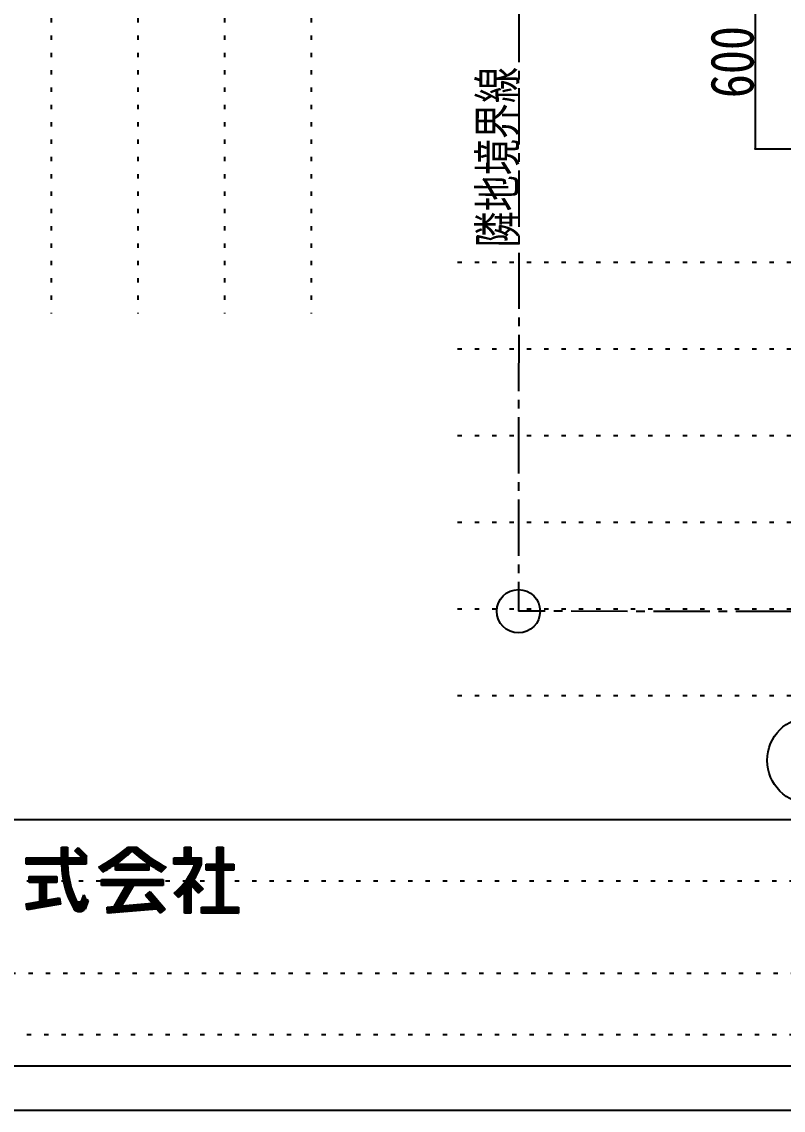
# Model space of a CAD drawing. Header units: millimetres. Extents: x 2414 to 2906, y 1861 to 2205.
# Drawn here: x 2469.9 to 2522.6, y 1861.5 to 1936.8 of the extents above; entities that cross this region are included whole.
import ezdxf
from ezdxf.enums import TextEntityAlignment as Align

# ---------------------------------------------------------------- set-up
doc = ezdxf.new("R2010")
doc.units = ezdxf.units.MM
for name, pattern in [('jw-line02', [1.2, 0.3, -0.6, 0.3]), ('jw-line06', [9.6, 3.9, -0.6, 0.6, -0.6, 3.9]), ('jw-line09', [1.2, 0.3, -0.9])]:
    doc.linetypes.add(name, pattern=pattern)
for name, color, linetype in [('8-0', 7, 'Continuous'), ('8-4', 7, 'Continuous'), ('8-5', 7, 'Continuous'), ('F-0', 7, 'Continuous'), ('F-8', 7, 'Continuous'), ('F-F', 7, 'Continuous')]:
    doc.layers.add(name, color=color, linetype=linetype)
doc.styles.add('ＭＳ ゴシック', font='', dxfattribs={"height": 0.2})
doc.styles.get('ＭＳ ゴシック').set_extended_font_data('MS Gothic')

msp = doc.modelspace()

# ---------------------------------------------------------------- linework, layer by layer
at = {"layer": '8-0', "color": 4, "linetype": 'Continuous'}
for p, q in [((2520.692, 1940.048), (2520.692, 1928.048)), ((2520.692, 1928.048), (2524.332, 1928.048))]:
    msp.add_line(p, q, dxfattribs=at)
at = {"layer": '8-0', "color": 7, "linetype": 'Continuous'}
msp.add_point((2520.692, 1928.048), dxfattribs=at)
at = {"layer": '8-4', "color": 4, "linetype": 'Continuous'}
msp.add_circle((2504.31, 1896.011), 1.5, dxfattribs=at)
at = {"layer": '8-5', "color": 4, "linetype": 'jw-line06'}
for p in [(2504.55, 2160.248), (2751.268, 1895.696)]:
    msp.add_line(p, (2504.31, 1896.011), dxfattribs=at)
at = {"layer": 'F-0', "color": 136, "linetype": 'Continuous'}
for p, q in [((2862.844, 1881.573), (2419.23, 1881.573)), ((2901.608, 1881.573), (2419.23, 1881.573)), ((2419.23, 1864.533), (2901.608, 1864.533))]:
    msp.add_line(p, q, dxfattribs=at)
at = {"layer": 'F-0', "color": 3, "linetype": 'Continuous'}
for p, q in [((2472.672, 1879.603), (2472.738, 1879.669)), ((2472.672, 1879.483), (2472.859, 1879.669)), ((2472.672, 1879.362), (2472.979, 1879.669)), ((2472.672, 1879.669), (2473.098, 1879.669)), ((2472.672, 1879.603), (2472.738, 1879.669)), ((2472.672, 1879.483), (2472.859, 1879.669)), ((2472.672, 1879.362), (2472.979, 1879.669)), ((2472.672, 1879.669), (2473.098, 1879.669)), ((2472.672, 1878.924), (2472.672, 1879.669)), ((2472.672, 1878.924), (2472.672, 1879.669)), ((2472.672, 1879.242), (2473.098, 1879.668)), ((2472.672, 1879.242), (2473.098, 1879.668)), ((2472.672, 1879.121), (2473.098, 1879.547)), ((2472.672, 1879.121), (2473.098, 1879.547)), ((2473.098, 1879.669), (2473.098, 1878.924)), ((2473.098, 1879.669), (2473.098, 1878.924)), ((2473.6, 1879.425), (2473.826, 1879.651)), ((2473.6, 1879.425), (2473.826, 1879.651)), ((2473.649, 1879.375), (2473.875, 1879.601)), ((2473.649, 1879.375), (2473.875, 1879.601)), ((2473.71, 1879.315), (2473.936, 1879.541)), ((2473.71, 1879.315), (2473.936, 1879.541)), ((2473.826, 1879.651), (2474.428, 1879.048)), ((2473.826, 1879.651), (2474.428, 1879.048)), ((2475.704, 1878.056), (2477.317, 1879.669)), ((2475.704, 1878.056), (2477.317, 1879.669)), ((2475.989, 1878.221), (2477.438, 1879.669)), ((2475.989, 1878.221), (2477.438, 1879.669)), ((2476.311, 1878.422), (2477.558, 1879.669)), ((2476.311, 1878.422), (2477.558, 1879.669)), ((2476.696, 1878.687), (2477.679, 1879.669)), ((2476.696, 1878.687), (2477.679, 1879.669)), ((2477.231, 1879.101), (2477.799, 1879.669)), ((2477.231, 1879.101), (2477.799, 1879.669)), ((2477.237, 1879.669), (2477.906, 1879.669)), ((2477.237, 1879.669), (2477.906, 1879.669)), ((2477.611, 1879.361), (2477.913, 1879.663)), ((2477.611, 1879.361), (2477.913, 1879.663)), ((2477.675, 1879.304), (2477.977, 1879.606)), ((2477.675, 1879.304), (2477.977, 1879.606)), ((2477.739, 1879.248), (2478.041, 1879.55)), ((2477.739, 1879.248), (2478.041, 1879.55)), ((2477.804, 1879.192), (2478.106, 1879.494)), ((2477.804, 1879.192), (2478.106, 1879.494)), ((2481.192, 1879.568), (2481.293, 1879.669)), ((2481.192, 1879.448), (2481.414, 1879.669)), ((2481.192, 1879.327), (2481.534, 1879.669)), ((2481.192, 1879.669), (2481.618, 1879.669)), ((2481.192, 1879.568), (2481.293, 1879.669)), ((2481.192, 1879.448), (2481.414, 1879.669)), ((2481.192, 1879.327), (2481.534, 1879.669)), ((2481.192, 1879.669), (2481.618, 1879.669)), ((2481.192, 1878.924), (2481.192, 1879.669)), ((2481.192, 1878.924), (2481.192, 1879.669)), ((2481.192, 1879.207), (2481.618, 1879.633)), ((2481.192, 1879.207), (2481.618, 1879.633)), ((2481.192, 1879.086), (2481.618, 1879.512)), ((2481.192, 1879.086), (2481.618, 1879.512)), ((2481.618, 1879.669), (2481.618, 1878.924)), ((2481.618, 1879.669), (2481.618, 1878.924)), ((2483.429, 1879.636), (2483.462, 1879.669)), ((2483.429, 1879.516), (2483.583, 1879.669)), ((2483.429, 1879.395), (2483.703, 1879.669)), ((2483.429, 1879.275), (2483.824, 1879.669)), ((2483.429, 1879.669), (2483.855, 1879.669)), ((2483.429, 1879.636), (2483.462, 1879.669)), ((2483.429, 1879.516), (2483.583, 1879.669)), ((2483.429, 1879.395), (2483.703, 1879.669)), ((2483.429, 1879.275), (2483.824, 1879.669)), ((2483.429, 1879.669), (2483.855, 1879.669)), ((2483.429, 1878.498), (2483.429, 1879.669)), ((2483.429, 1878.498), (2483.429, 1879.669)), ((2483.429, 1879.154), (2483.855, 1879.58)), ((2483.429, 1879.154), (2483.855, 1879.58)), ((2483.855, 1879.669), (2483.855, 1878.498)), ((2483.855, 1879.669), (2483.855, 1878.498)), ((2470.223, 1878.841), (2470.306, 1878.924)), ((2470.223, 1878.72), (2470.427, 1878.924)), ((2470.223, 1878.6), (2470.547, 1878.924)), ((2470.223, 1878.924), (2472.672, 1878.924)), ((2470.223, 1878.498), (2470.223, 1878.924)), ((2470.223, 1878.841), (2470.306, 1878.924)), ((2470.223, 1878.72), (2470.427, 1878.924)), ((2470.223, 1878.6), (2470.547, 1878.924)), ((2470.223, 1878.924), (2472.672, 1878.924)), ((2470.223, 1878.498), (2470.223, 1878.924)), ((2470.241, 1878.498), (2470.668, 1878.924)), ((2470.241, 1878.498), (2470.668, 1878.924)), ((2470.362, 1878.498), (2470.788, 1878.924)), ((2470.362, 1878.498), (2470.788, 1878.924)), ((2470.482, 1878.498), (2470.909, 1878.924)), ((2470.482, 1878.498), (2470.909, 1878.924)), ((2470.603, 1878.498), (2471.029, 1878.924)), ((2470.603, 1878.498), (2471.029, 1878.924)), ((2470.723, 1878.498), (2471.149, 1878.924)), ((2470.723, 1878.498), (2471.149, 1878.924)), ((2470.844, 1878.498), (2471.27, 1878.924)), ((2470.844, 1878.498), (2471.27, 1878.924)), ((2470.964, 1878.498), (2471.39, 1878.924)), ((2470.964, 1878.498), (2471.39, 1878.924)), ((2471.085, 1878.498), (2471.511, 1878.924)), ((2471.085, 1878.498), (2471.511, 1878.924)), ((2471.205, 1878.498), (2471.631, 1878.924)), ((2471.205, 1878.498), (2471.631, 1878.924)), ((2471.326, 1878.498), (2471.752, 1878.924)), ((2471.326, 1878.498), (2471.752, 1878.924)), ((2471.446, 1878.498), (2471.872, 1878.924)), ((2471.446, 1878.498), (2471.872, 1878.924)), ((2471.567, 1878.498), (2471.993, 1878.924)), ((2471.567, 1878.498), (2471.993, 1878.924)), ((2471.687, 1878.498), (2472.113, 1878.924)), ((2471.687, 1878.498), (2472.113, 1878.924)), ((2471.808, 1878.498), (2472.234, 1878.924)), ((2471.808, 1878.498), (2472.234, 1878.924)), ((2471.928, 1878.498), (2472.354, 1878.924)), ((2471.928, 1878.498), (2472.354, 1878.924)), ((2472.049, 1878.498), (2472.475, 1878.924)), ((2472.049, 1878.498), (2472.475, 1878.924)), ((2472.169, 1878.498), (2472.595, 1878.924)), ((2472.169, 1878.498), (2472.595, 1878.924)), ((2472.29, 1878.498), (2473.098, 1879.306)), ((2472.29, 1878.498), (2473.098, 1879.306)), ((2472.41, 1878.498), (2473.098, 1879.186)), ((2472.41, 1878.498), (2473.098, 1879.186)), ((2472.531, 1878.498), (2473.098, 1879.065)), ((2472.531, 1878.498), (2473.098, 1879.065)), ((2472.651, 1878.498), (2473.098, 1878.945)), ((2472.651, 1878.498), (2473.098, 1878.945)), ((2472.672, 1879.001), (2473.098, 1879.427)), ((2472.672, 1879.001), (2473.098, 1879.427)), ((2472.674, 1878.4), (2473.198, 1878.924)), ((2472.674, 1878.4), (2473.198, 1878.924)), ((2472.678, 1878.284), (2473.318, 1878.924)), ((2472.678, 1878.284), (2473.318, 1878.924)), ((2472.685, 1878.17), (2473.439, 1878.924)), ((2472.685, 1878.17), (2473.439, 1878.924)), ((2473.098, 1878.924), (2474.101, 1878.924)), ((2473.098, 1878.924), (2474.101, 1878.924)), ((2473.133, 1878.498), (2473.559, 1878.924)), ((2473.133, 1878.498), (2473.559, 1878.924)), ((2473.254, 1878.498), (2473.68, 1878.924)), ((2473.254, 1878.498), (2473.68, 1878.924)), ((2473.374, 1878.498), (2473.8, 1878.924)), ((2473.374, 1878.498), (2473.8, 1878.924)), ((2473.495, 1878.498), (2473.921, 1878.924)), ((2473.495, 1878.498), (2473.921, 1878.924)), ((2474.101, 1878.924), (2473.6, 1879.425)), ((2474.101, 1878.924), (2473.6, 1879.425)), ((2473.615, 1878.498), (2474.041, 1878.924)), ((2473.615, 1878.498), (2474.041, 1878.924)), ((2473.736, 1878.498), (2474.357, 1879.119)), ((2473.736, 1878.498), (2474.357, 1879.119)), ((2473.77, 1879.255), (2473.996, 1879.481)), ((2473.77, 1879.255), (2473.996, 1879.481)), ((2473.83, 1879.195), (2474.056, 1879.421)), ((2473.83, 1879.195), (2474.056, 1879.421)), ((2473.856, 1878.498), (2474.418, 1879.059)), ((2473.856, 1878.498), (2474.418, 1879.059)), ((2473.89, 1879.134), (2474.116, 1879.36)), ((2473.89, 1879.134), (2474.116, 1879.36)), ((2473.951, 1879.074), (2474.177, 1879.3)), ((2473.951, 1879.074), (2474.177, 1879.3)), ((2473.977, 1878.498), (2474.376, 1878.897)), ((2473.977, 1878.498), (2474.376, 1878.897)), ((2474.011, 1879.014), (2474.237, 1879.24)), ((2474.011, 1879.014), (2474.237, 1879.24)), ((2474.071, 1878.954), (2474.297, 1879.18)), ((2474.071, 1878.954), (2474.297, 1879.18)), ((2474.097, 1878.498), (2474.376, 1878.777)), ((2474.097, 1878.498), (2474.376, 1878.777)), ((2474.428, 1879.048), (2474.376, 1878.997)), ((2474.428, 1879.048), (2474.376, 1878.997)), ((2474.376, 1878.997), (2474.376, 1878.498)), ((2474.376, 1878.997), (2474.376, 1878.498)), ((2475.4, 1878.113), (2476.042, 1878.755)), ((2475.4, 1878.113), (2476.042, 1878.755)), ((2475.46, 1878.053), (2476.419, 1879.012)), ((2475.46, 1878.053), (2476.419, 1879.012)), ((2475.52, 1877.993), (2476.944, 1879.416)), ((2475.52, 1877.993), (2476.944, 1879.416)), ((2477.869, 1879.137), (2478.172, 1879.439)), ((2477.869, 1879.137), (2478.172, 1879.439)), ((2477.935, 1879.082), (2478.238, 1879.385)), ((2477.935, 1879.082), (2478.238, 1879.385)), ((2478.001, 1879.028), (2478.304, 1879.331)), ((2478.001, 1879.028), (2478.304, 1879.331)), ((2478.068, 1878.974), (2478.371, 1879.277)), ((2478.068, 1878.974), (2478.371, 1879.277)), ((2478.135, 1878.921), (2478.439, 1879.225)), ((2478.135, 1878.921), (2478.439, 1879.225)), ((2478.203, 1878.868), (2478.507, 1879.172)), ((2478.203, 1878.868), (2478.507, 1879.172)), ((2478.271, 1878.816), (2478.576, 1879.121)), ((2478.271, 1878.816), (2478.576, 1879.121)), ((2478.34, 1878.765), (2478.645, 1879.069)), ((2478.34, 1878.765), (2478.645, 1879.069)), ((2478.41, 1878.714), (2478.715, 1879.019)), ((2478.41, 1878.714), (2478.715, 1879.019)), ((2478.48, 1878.663), (2478.785, 1878.969)), ((2478.48, 1878.663), (2478.785, 1878.969)), ((2478.55, 1878.613), (2478.856, 1878.919)), ((2478.55, 1878.613), (2478.856, 1878.919)), ((2478.621, 1878.564), (2478.928, 1878.87)), ((2478.621, 1878.564), (2478.928, 1878.87)), ((2478.693, 1878.515), (2479, 1878.822)), ((2478.693, 1878.515), (2479, 1878.822)), ((2478.765, 1878.466), (2479.073, 1878.774)), ((2478.765, 1878.466), (2479.073, 1878.774)), ((2480.447, 1878.823), (2480.548, 1878.924)), ((2480.447, 1878.702), (2480.668, 1878.924)), ((2480.447, 1878.582), (2480.789, 1878.924)), ((2480.447, 1878.924), (2481.192, 1878.924)), ((2480.447, 1878.498), (2480.447, 1878.924)), ((2480.447, 1878.823), (2480.548, 1878.924)), ((2480.447, 1878.702), (2480.668, 1878.924)), ((2480.447, 1878.582), (2480.789, 1878.924)), ((2480.447, 1878.924), (2481.192, 1878.924)), ((2480.447, 1878.498), (2480.447, 1878.924)), ((2480.483, 1878.498), (2480.909, 1878.924)), ((2480.483, 1878.498), (2480.909, 1878.924)), ((2480.604, 1878.498), (2481.03, 1878.924)), ((2480.604, 1878.498), (2481.03, 1878.924)), ((2480.724, 1878.498), (2481.15, 1878.924)), ((2480.724, 1878.498), (2481.15, 1878.924)), ((2480.845, 1878.498), (2481.618, 1879.271)), ((2480.845, 1878.498), (2481.618, 1879.271)), ((2480.965, 1878.498), (2481.618, 1879.151)), ((2480.965, 1878.498), (2481.618, 1879.151)), ((2481.086, 1878.498), (2481.618, 1879.03)), ((2481.086, 1878.498), (2481.618, 1879.03)), ((2481.192, 1878.966), (2481.618, 1879.392)), ((2481.192, 1878.966), (2481.618, 1879.392)), ((2481.206, 1878.498), (2481.632, 1878.924)), ((2481.206, 1878.498), (2481.632, 1878.924)), ((2481.327, 1878.498), (2481.753, 1878.924)), ((2481.327, 1878.498), (2481.753, 1878.924)), ((2481.447, 1878.498), (2481.873, 1878.924)), ((2481.447, 1878.498), (2481.873, 1878.924)), ((2481.568, 1878.498), (2481.994, 1878.924)), ((2481.568, 1878.498), (2481.994, 1878.924)), ((2481.618, 1878.924), (2482.361, 1878.924)), ((2481.618, 1878.924), (2482.361, 1878.924)), ((2481.688, 1878.498), (2482.114, 1878.924)), ((2481.688, 1878.498), (2482.114, 1878.924)), ((2481.809, 1878.498), (2482.235, 1878.924)), ((2481.809, 1878.498), (2482.235, 1878.924)), ((2481.815, 1878.264), (2482.361, 1878.809)), ((2481.815, 1878.264), (2482.361, 1878.809)), ((2481.898, 1878.466), (2482.355, 1878.924)), ((2481.898, 1878.466), (2482.355, 1878.924)), ((2482.361, 1878.498), (2482.361, 1878.924)), ((2482.361, 1878.498), (2482.361, 1878.924)), ((2483.069, 1878.072), (2483.855, 1878.857)), ((2483.069, 1878.072), (2483.855, 1878.857)), ((2483.19, 1878.072), (2483.855, 1878.737)), ((2483.19, 1878.072), (2483.855, 1878.737)), ((2483.429, 1879.034), (2483.855, 1879.46)), ((2483.429, 1879.034), (2483.855, 1879.46)), ((2483.429, 1878.913), (2483.855, 1879.339)), ((2483.429, 1878.913), (2483.855, 1879.339)), ((2483.429, 1878.793), (2483.855, 1879.219)), ((2483.429, 1878.793), (2483.855, 1879.219)), ((2483.429, 1878.672), (2483.855, 1879.098)), ((2483.429, 1878.672), (2483.855, 1879.098)), ((2483.429, 1878.552), (2483.855, 1878.978)), ((2483.429, 1878.552), (2483.855, 1878.978)), ((2472.672, 1878.498), (2470.223, 1878.498)), ((2472.672, 1878.498), (2470.223, 1878.498)), ((2472.693, 1878.057), (2473.099, 1878.463)), ((2472.693, 1878.057), (2473.099, 1878.463)), ((2472.703, 1877.947), (2473.102, 1878.346)), ((2472.703, 1877.947), (2473.102, 1878.346)), ((2472.714, 1877.838), (2473.108, 1878.231)), ((2472.714, 1877.838), (2473.108, 1878.231)), ((2472.728, 1877.731), (2473.115, 1878.118)), ((2472.728, 1877.731), (2473.115, 1878.118)), ((2472.743, 1877.625), (2473.125, 1878.007)), ((2472.743, 1877.625), (2473.125, 1878.007)), ((2474.376, 1878.498), (2473.098, 1878.498)), ((2474.376, 1878.498), (2473.098, 1878.498)), ((2474.218, 1878.498), (2474.376, 1878.656)), ((2474.218, 1878.498), (2474.376, 1878.656)), ((2474.338, 1878.498), (2474.376, 1878.536)), ((2474.338, 1878.498), (2474.376, 1878.536)), ((2475.228, 1878.285), (2475.544, 1877.969)), ((2475.228, 1878.285), (2475.544, 1877.969)), ((2475.279, 1878.234), (2475.445, 1878.4)), ((2475.279, 1878.234), (2475.445, 1878.4)), ((2475.34, 1878.174), (2475.725, 1878.559)), ((2475.34, 1878.174), (2475.725, 1878.559)), ((2476.4, 1878.391), (2476.507, 1878.498)), ((2476.4, 1878.27), (2476.628, 1878.498)), ((2476.4, 1878.15), (2476.748, 1878.498)), ((2476.4, 1878.391), (2476.507, 1878.498)), ((2476.4, 1878.27), (2476.628, 1878.498)), ((2476.4, 1878.15), (2476.748, 1878.498)), ((2476.4, 1878.072), (2476.4, 1878.481)), ((2476.4, 1878.072), (2476.4, 1878.481)), ((2478.743, 1878.072), (2476.4, 1878.072)), ((2478.743, 1878.072), (2476.4, 1878.072)), ((2476.425, 1878.498), (2478.718, 1878.498)), ((2476.425, 1878.498), (2478.718, 1878.498)), ((2476.442, 1878.072), (2476.868, 1878.498)), ((2476.442, 1878.072), (2476.868, 1878.498)), ((2476.563, 1878.072), (2476.989, 1878.498)), ((2476.563, 1878.072), (2476.989, 1878.498)), ((2476.683, 1878.072), (2477.109, 1878.498)), ((2476.683, 1878.072), (2477.109, 1878.498)), ((2476.804, 1878.072), (2477.23, 1878.498)), ((2476.804, 1878.072), (2477.23, 1878.498)), ((2476.924, 1878.072), (2477.35, 1878.498)), ((2476.924, 1878.072), (2477.35, 1878.498)), ((2477.045, 1878.072), (2477.471, 1878.498)), ((2477.045, 1878.072), (2477.471, 1878.498)), ((2477.165, 1878.072), (2477.591, 1878.498)), ((2477.165, 1878.072), (2477.591, 1878.498)), ((2477.286, 1878.072), (2477.712, 1878.498)), ((2477.286, 1878.072), (2477.712, 1878.498)), ((2477.406, 1878.072), (2477.832, 1878.498)), ((2477.406, 1878.072), (2477.832, 1878.498)), ((2477.527, 1878.072), (2477.953, 1878.498)), ((2477.527, 1878.072), (2477.953, 1878.498)), ((2477.647, 1878.072), (2478.073, 1878.498)), ((2477.647, 1878.072), (2478.073, 1878.498)), ((2477.768, 1878.072), (2478.194, 1878.498)), ((2477.768, 1878.072), (2478.194, 1878.498)), ((2477.888, 1878.072), (2478.314, 1878.498)), ((2477.888, 1878.072), (2478.314, 1878.498)), ((2478.009, 1878.072), (2478.435, 1878.498)), ((2478.009, 1878.072), (2478.435, 1878.498)), ((2478.129, 1878.072), (2478.555, 1878.498)), ((2478.129, 1878.072), (2478.555, 1878.498)), ((2478.25, 1878.072), (2478.676, 1878.498)), ((2478.25, 1878.072), (2478.676, 1878.498)), ((2478.37, 1878.072), (2478.743, 1878.444)), ((2478.37, 1878.072), (2478.743, 1878.444)), ((2478.491, 1878.072), (2478.743, 1878.324)), ((2478.491, 1878.072), (2478.743, 1878.324)), ((2478.611, 1878.072), (2478.743, 1878.203)), ((2478.611, 1878.072), (2478.743, 1878.203)), ((2478.732, 1878.072), (2478.743, 1878.083)), ((2478.732, 1878.072), (2478.743, 1878.083)), ((2478.743, 1878.072), (2478.743, 1878.481)), ((2478.743, 1878.072), (2478.743, 1878.481)), ((2478.838, 1878.419), (2479.146, 1878.727)), ((2478.838, 1878.419), (2479.146, 1878.727)), ((2478.911, 1878.371), (2479.22, 1878.68)), ((2478.911, 1878.371), (2479.22, 1878.68)), ((2478.985, 1878.325), (2479.294, 1878.634)), ((2478.985, 1878.325), (2479.294, 1878.634)), ((2479.059, 1878.278), (2479.369, 1878.588)), ((2479.059, 1878.278), (2479.369, 1878.588)), ((2479.134, 1878.233), (2479.445, 1878.544)), ((2479.134, 1878.233), (2479.445, 1878.544)), ((2479.209, 1878.188), (2479.521, 1878.499)), ((2479.209, 1878.188), (2479.521, 1878.499)), ((2479.285, 1878.143), (2479.598, 1878.455)), ((2479.285, 1878.143), (2479.598, 1878.455)), ((2479.362, 1878.099), (2479.675, 1878.412)), ((2479.362, 1878.099), (2479.675, 1878.412)), ((2479.439, 1878.056), (2479.753, 1878.37)), ((2479.439, 1878.056), (2479.753, 1878.37)), ((2479.517, 1878.013), (2479.832, 1878.328)), ((2479.517, 1878.013), (2479.832, 1878.328)), ((2479.595, 1877.971), (2479.911, 1878.287)), ((2479.595, 1877.971), (2479.911, 1878.287)), ((2479.914, 1878.285), (2479.599, 1877.969)), ((2479.914, 1878.285), (2479.599, 1877.969)), ((2481.909, 1878.498), (2480.447, 1878.498)), ((2481.909, 1878.498), (2480.447, 1878.498)), ((2480.497, 1876.464), (2482.262, 1878.228)), ((2480.497, 1876.464), (2482.262, 1878.228)), ((2480.558, 1876.403), (2482.173, 1878.018)), ((2480.558, 1876.403), (2482.173, 1878.018)), ((2481.362, 1877.449), (2482.335, 1878.421)), ((2481.362, 1877.449), (2482.335, 1878.421)), ((2481.571, 1877.778), (2482.361, 1878.568)), ((2481.571, 1877.778), (2482.361, 1878.568)), ((2481.711, 1878.039), (2482.361, 1878.689)), ((2481.711, 1878.039), (2482.361, 1878.689)), ((2482.683, 1878.409), (2482.773, 1878.498)), ((2482.683, 1878.288), (2482.893, 1878.498)), ((2482.683, 1878.168), (2483.014, 1878.498)), ((2482.683, 1878.498), (2483.429, 1878.498)), ((2482.683, 1878.072), (2482.683, 1878.498)), ((2482.683, 1878.409), (2482.773, 1878.498)), ((2482.683, 1878.288), (2482.893, 1878.498)), ((2482.683, 1878.168), (2483.014, 1878.498)), ((2482.683, 1878.498), (2483.429, 1878.498)), ((2482.683, 1878.072), (2482.683, 1878.498)), ((2483.429, 1878.072), (2482.683, 1878.072)), ((2483.429, 1878.072), (2482.683, 1878.072)), ((2482.708, 1878.072), (2483.134, 1878.498)), ((2482.708, 1878.072), (2483.134, 1878.498)), ((2482.829, 1878.072), (2483.255, 1878.498)), ((2482.829, 1878.072), (2483.255, 1878.498)), ((2482.949, 1878.072), (2483.375, 1878.498)), ((2482.949, 1878.072), (2483.375, 1878.498)), ((2483.31, 1878.072), (2483.855, 1878.616)), ((2483.31, 1878.072), (2483.855, 1878.616)), ((2483.429, 1878.07), (2483.857, 1878.498)), ((2483.429, 1877.949), (2483.977, 1878.498)), ((2483.429, 1877.829), (2484.098, 1878.498)), ((2483.429, 1877.708), (2484.218, 1878.498)), ((2483.429, 1878.07), (2483.857, 1878.498)), ((2483.429, 1877.949), (2483.977, 1878.498)), ((2483.429, 1877.829), (2484.098, 1878.498)), ((2483.429, 1877.708), (2484.218, 1878.498)), ((2483.429, 1875.516), (2483.429, 1878.072)), ((2483.429, 1875.516), (2483.429, 1878.072)), ((2483.429, 1877.588), (2483.855, 1878.014)), ((2483.429, 1877.588), (2483.855, 1878.014)), ((2483.855, 1878.498), (2484.6, 1878.498)), ((2483.855, 1878.498), (2484.6, 1878.498)), ((2483.855, 1878.072), (2483.855, 1875.516)), ((2484.6, 1878.072), (2483.855, 1878.072)), ((2483.855, 1878.072), (2483.855, 1875.516)), ((2484.6, 1878.072), (2483.855, 1878.072)), ((2483.913, 1878.072), (2484.339, 1878.498)), ((2483.913, 1878.072), (2484.339, 1878.498)), ((2484.033, 1878.072), (2484.459, 1878.498)), ((2484.033, 1878.072), (2484.459, 1878.498)), ((2484.154, 1878.072), (2484.58, 1878.498)), ((2484.154, 1878.072), (2484.58, 1878.498)), ((2484.274, 1878.072), (2484.6, 1878.398)), ((2484.274, 1878.072), (2484.6, 1878.398)), ((2484.395, 1878.072), (2484.6, 1878.277)), ((2484.395, 1878.072), (2484.6, 1878.277)), ((2484.515, 1878.072), (2484.6, 1878.157)), ((2484.515, 1878.072), (2484.6, 1878.157)), ((2484.6, 1878.498), (2484.6, 1878.072)), ((2484.6, 1878.498), (2484.6, 1878.072)), ((2470.436, 1877.608), (2470.474, 1877.646)), ((2470.436, 1877.487), (2470.594, 1877.646)), ((2470.436, 1877.367), (2470.715, 1877.646)), ((2470.436, 1877.246), (2470.835, 1877.646)), ((2470.436, 1877.22), (2470.436, 1877.646)), ((2470.436, 1877.646), (2472.353, 1877.646)), ((2470.436, 1877.608), (2470.474, 1877.646)), ((2470.436, 1877.487), (2470.594, 1877.646)), ((2470.436, 1877.367), (2470.715, 1877.646)), ((2470.436, 1877.246), (2470.835, 1877.646)), ((2470.436, 1877.22), (2470.436, 1877.646)), ((2470.436, 1877.646), (2472.353, 1877.646)), ((2470.53, 1877.22), (2470.956, 1877.646)), ((2470.53, 1877.22), (2470.956, 1877.646)), ((2470.65, 1877.22), (2471.076, 1877.646)), ((2470.65, 1877.22), (2471.076, 1877.646)), ((2470.771, 1877.22), (2471.197, 1877.646)), ((2470.771, 1877.22), (2471.197, 1877.646)), ((2470.891, 1877.22), (2471.317, 1877.646)), ((2470.891, 1877.22), (2471.317, 1877.646)), ((2471.012, 1877.22), (2471.438, 1877.646)), ((2471.012, 1877.22), (2471.438, 1877.646)), ((2471.132, 1877.22), (2471.558, 1877.646)), ((2471.132, 1877.22), (2471.558, 1877.646)), ((2471.181, 1877.148), (2471.679, 1877.646)), ((2471.181, 1877.028), (2471.799, 1877.646)), ((2471.181, 1876.907), (2471.92, 1877.646)), ((2471.181, 1877.148), (2471.679, 1877.646)), ((2471.181, 1877.028), (2471.799, 1877.646)), ((2471.181, 1876.907), (2471.92, 1877.646)), ((2471.614, 1877.22), (2472.04, 1877.646)), ((2471.614, 1877.22), (2472.04, 1877.646)), ((2471.735, 1877.22), (2472.161, 1877.646)), ((2471.735, 1877.22), (2472.161, 1877.646)), ((2471.855, 1877.22), (2472.281, 1877.646)), ((2471.855, 1877.22), (2472.281, 1877.646)), ((2471.976, 1877.22), (2472.353, 1877.597)), ((2471.976, 1877.22), (2472.353, 1877.597)), ((2472.096, 1877.22), (2472.353, 1877.476)), ((2472.096, 1877.22), (2472.353, 1877.476)), ((2472.217, 1877.22), (2472.353, 1877.356)), ((2472.217, 1877.22), (2472.353, 1877.356)), ((2472.337, 1877.22), (2472.353, 1877.235)), ((2472.337, 1877.22), (2472.353, 1877.235)), ((2472.353, 1877.646), (2472.353, 1877.22)), ((2472.353, 1877.646), (2472.353, 1877.22)), ((2472.759, 1877.521), (2473.136, 1877.898)), ((2472.759, 1877.521), (2473.136, 1877.898)), ((2472.777, 1877.419), (2473.15, 1877.791)), ((2472.777, 1877.419), (2473.15, 1877.791)), ((2472.797, 1877.318), (2473.165, 1877.686)), ((2472.797, 1877.318), (2473.165, 1877.686)), ((2472.818, 1877.218), (2473.181, 1877.582)), ((2472.818, 1877.218), (2473.181, 1877.582)), ((2472.84, 1877.12), (2473.2, 1877.48)), ((2472.84, 1877.12), (2473.2, 1877.48)), ((2472.864, 1877.023), (2473.219, 1877.379)), ((2472.864, 1877.023), (2473.219, 1877.379)), ((2472.889, 1876.928), (2473.241, 1877.28)), ((2472.889, 1876.928), (2473.241, 1877.28)), ((2475.441, 1877.432), (2475.442, 1877.433)), ((2475.441, 1877.312), (2475.563, 1877.433)), ((2475.441, 1877.191), (2475.683, 1877.433)), ((2475.441, 1877.071), (2475.804, 1877.433)), ((2475.441, 1877.433), (2479.701, 1877.433)), ((2475.441, 1877.007), (2475.441, 1877.433)), ((2475.441, 1877.432), (2475.442, 1877.433)), ((2475.441, 1877.312), (2475.563, 1877.433)), ((2475.441, 1877.191), (2475.683, 1877.433)), ((2475.441, 1877.071), (2475.804, 1877.433)), ((2475.441, 1877.433), (2479.701, 1877.433)), ((2475.441, 1877.007), (2475.441, 1877.433)), ((2475.498, 1877.007), (2475.924, 1877.433)), ((2475.498, 1877.007), (2475.924, 1877.433)), ((2475.619, 1877.007), (2476.045, 1877.433)), ((2475.619, 1877.007), (2476.045, 1877.433)), ((2475.739, 1877.007), (2476.165, 1877.433)), ((2475.739, 1877.007), (2476.165, 1877.433)), ((2475.859, 1877.007), (2476.286, 1877.433)), ((2475.859, 1877.007), (2476.286, 1877.433)), ((2475.98, 1877.007), (2476.406, 1877.433)), ((2475.98, 1877.007), (2476.406, 1877.433)), ((2476.1, 1877.007), (2476.526, 1877.433)), ((2476.1, 1877.007), (2476.526, 1877.433)), ((2476.221, 1877.007), (2476.647, 1877.433)), ((2476.221, 1877.007), (2476.647, 1877.433)), ((2476.341, 1877.007), (2476.767, 1877.433)), ((2476.341, 1877.007), (2476.767, 1877.433)), ((2476.462, 1877.007), (2476.888, 1877.433)), ((2476.462, 1877.007), (2476.888, 1877.433)), ((2476.582, 1877.007), (2477.008, 1877.433)), ((2476.582, 1877.007), (2477.008, 1877.433)), ((2476.619, 1876.079), (2477.972, 1877.433)), ((2476.619, 1876.079), (2477.972, 1877.433)), ((2476.703, 1877.007), (2477.129, 1877.433)), ((2476.703, 1877.007), (2477.129, 1877.433)), ((2476.783, 1876.364), (2477.852, 1877.433)), ((2476.783, 1876.364), (2477.852, 1877.433)), ((2476.823, 1877.007), (2477.249, 1877.433)), ((2476.823, 1877.007), (2477.249, 1877.433)), ((2476.944, 1877.007), (2477.37, 1877.433)), ((2476.944, 1877.007), (2477.37, 1877.433)), ((2476.948, 1876.649), (2477.731, 1877.433)), ((2476.948, 1876.649), (2477.731, 1877.433)), ((2477.064, 1877.007), (2477.49, 1877.433)), ((2477.064, 1877.007), (2477.49, 1877.433)), ((2477.112, 1876.934), (2477.611, 1877.433)), ((2477.112, 1876.934), (2477.611, 1877.433)), ((2477.667, 1877.007), (2478.093, 1877.433)), ((2477.667, 1877.007), (2478.093, 1877.433)), ((2477.787, 1877.007), (2478.213, 1877.433)), ((2477.787, 1877.007), (2478.213, 1877.433)), ((2477.908, 1877.007), (2478.334, 1877.433)), ((2477.908, 1877.007), (2478.334, 1877.433)), ((2478.028, 1877.007), (2478.454, 1877.433)), ((2478.028, 1877.007), (2478.454, 1877.433)), ((2478.149, 1877.007), (2478.575, 1877.433)), ((2478.149, 1877.007), (2478.575, 1877.433)), ((2478.269, 1877.007), (2478.695, 1877.433)), ((2478.269, 1877.007), (2478.695, 1877.433)), ((2478.39, 1877.007), (2478.816, 1877.433)), ((2478.39, 1877.007), (2478.816, 1877.433)), ((2478.51, 1877.007), (2478.936, 1877.433)), ((2478.51, 1877.007), (2478.936, 1877.433)), ((2478.631, 1877.007), (2479.057, 1877.433)), ((2478.631, 1877.007), (2479.057, 1877.433)), ((2478.751, 1877.007), (2479.177, 1877.433)), ((2478.751, 1877.007), (2479.177, 1877.433)), ((2478.872, 1877.007), (2479.298, 1877.433)), ((2478.872, 1877.007), (2479.298, 1877.433)), ((2478.992, 1877.007), (2479.418, 1877.433)), ((2478.992, 1877.007), (2479.418, 1877.433)), ((2479.113, 1877.007), (2479.539, 1877.433)), ((2479.113, 1877.007), (2479.539, 1877.433)), ((2479.233, 1877.007), (2479.659, 1877.433)), ((2479.233, 1877.007), (2479.659, 1877.433)), ((2479.354, 1877.007), (2479.701, 1877.354)), ((2479.354, 1877.007), (2479.701, 1877.354)), ((2479.474, 1877.007), (2479.701, 1877.234)), ((2479.474, 1877.007), (2479.701, 1877.234)), ((2479.701, 1877.433), (2479.701, 1877.007)), ((2479.701, 1877.433), (2479.701, 1877.007)), ((2480.618, 1876.343), (2482.06, 1877.785)), ((2480.618, 1876.343), (2482.06, 1877.785)), ((2480.678, 1876.283), (2481.911, 1877.516)), ((2480.678, 1876.283), (2481.911, 1877.516)), ((2480.738, 1876.223), (2481.89, 1877.374)), ((2480.738, 1876.223), (2481.89, 1877.374)), ((2481.649, 1877.013), (2481.95, 1877.314)), ((2481.649, 1877.013), (2481.95, 1877.314)), ((2481.709, 1876.952), (2482.01, 1877.254)), ((2481.709, 1876.952), (2482.01, 1877.254)), ((2481.85, 1877.415), (2482.47, 1876.794)), ((2481.85, 1877.415), (2482.47, 1876.794)), ((2483.429, 1877.467), (2483.855, 1877.893)), ((2483.429, 1877.467), (2483.855, 1877.893)), ((2483.429, 1877.347), (2483.855, 1877.773)), ((2483.429, 1877.347), (2483.855, 1877.773)), ((2483.429, 1877.226), (2483.855, 1877.652)), ((2483.429, 1877.226), (2483.855, 1877.652)), ((2483.429, 1877.106), (2483.855, 1877.532)), ((2483.429, 1877.106), (2483.855, 1877.532)), ((2483.429, 1876.985), (2483.855, 1877.411)), ((2483.429, 1876.985), (2483.855, 1877.411)), ((2483.429, 1876.865), (2483.855, 1877.291)), ((2483.429, 1876.865), (2483.855, 1877.291)), ((2471.181, 1877.22), (2470.436, 1877.22)), ((2471.181, 1877.22), (2470.436, 1877.22)), ((2471.181, 1875.917), (2471.181, 1877.22)), ((2471.181, 1875.917), (2471.181, 1877.22)), ((2471.181, 1876.787), (2471.607, 1877.213)), ((2471.181, 1876.787), (2471.607, 1877.213)), ((2471.181, 1876.666), (2471.607, 1877.092)), ((2471.181, 1876.666), (2471.607, 1877.092)), ((2471.181, 1876.546), (2471.607, 1876.972)), ((2471.181, 1876.546), (2471.607, 1876.972)), ((2471.181, 1876.425), (2471.607, 1876.851)), ((2471.181, 1876.425), (2471.607, 1876.851)), ((2471.181, 1876.305), (2471.607, 1876.731)), ((2471.181, 1876.305), (2471.607, 1876.731)), ((2471.181, 1876.184), (2471.607, 1876.61)), ((2471.181, 1876.184), (2471.607, 1876.61)), ((2471.181, 1876.064), (2471.607, 1876.49)), ((2471.181, 1876.064), (2471.607, 1876.49)), ((2471.607, 1877.22), (2471.607, 1875.992)), ((2472.353, 1877.22), (2471.607, 1877.22)), ((2471.607, 1877.22), (2471.607, 1875.992)), ((2472.353, 1877.22), (2471.607, 1877.22)), ((2472.915, 1876.833), (2473.263, 1877.182)), ((2472.915, 1876.833), (2473.263, 1877.182)), ((2472.942, 1876.74), (2473.288, 1877.086)), ((2472.942, 1876.74), (2473.288, 1877.086)), ((2472.971, 1876.648), (2473.313, 1876.991)), ((2472.971, 1876.648), (2473.313, 1876.991)), ((2473.001, 1876.558), (2473.34, 1876.897)), ((2473.001, 1876.558), (2473.34, 1876.897)), ((2473.031, 1876.468), (2473.368, 1876.805)), ((2473.031, 1876.468), (2473.368, 1876.805)), ((2473.063, 1876.379), (2473.398, 1876.714)), ((2473.063, 1876.379), (2473.398, 1876.714)), ((2473.096, 1876.292), (2473.428, 1876.624)), ((2473.096, 1876.292), (2473.428, 1876.624)), ((2473.13, 1876.206), (2473.46, 1876.535)), ((2473.13, 1876.206), (2473.46, 1876.535)), ((2477.154, 1877.007), (2475.441, 1877.007)), ((2477.154, 1877.007), (2475.441, 1877.007)), ((2475.871, 1875.09), (2477.453, 1876.673)), ((2475.871, 1875.09), (2477.453, 1876.673)), ((2476.317, 1875.557), (2477.154, 1877.007)), ((2476.317, 1875.557), (2477.154, 1877.007)), ((2476.454, 1875.794), (2477.618, 1876.958)), ((2476.454, 1875.794), (2477.618, 1876.958)), ((2477.646, 1877.007), (2476.835, 1875.602)), ((2477.646, 1877.007), (2476.835, 1875.602)), ((2479.701, 1877.007), (2477.646, 1877.007)), ((2479.701, 1877.007), (2477.646, 1877.007)), ((2478.486, 1876.334), (2478.813, 1876.607)), ((2478.486, 1876.334), (2478.813, 1876.607)), ((2478.52, 1876.293), (2478.822, 1876.596)), ((2478.52, 1876.293), (2478.822, 1876.596)), ((2478.575, 1876.228), (2478.877, 1876.53)), ((2478.575, 1876.228), (2478.877, 1876.53)), ((2478.813, 1876.607), (2479.84, 1875.383)), ((2478.813, 1876.607), (2479.84, 1875.383)), ((2479.595, 1877.007), (2479.701, 1877.113)), ((2479.595, 1877.007), (2479.701, 1877.113)), ((2480.775, 1876.186), (2480.473, 1876.488)), ((2480.775, 1876.186), (2480.473, 1876.488)), ((2481.192, 1876.556), (2481.618, 1876.982)), ((2481.192, 1876.556), (2481.618, 1876.982)), ((2481.192, 1876.436), (2481.618, 1876.862)), ((2481.192, 1876.436), (2481.618, 1876.862)), ((2481.192, 1876.315), (2481.618, 1876.741)), ((2481.192, 1876.315), (2481.618, 1876.741)), ((2481.192, 1876.195), (2481.618, 1876.621)), ((2481.192, 1876.195), (2481.618, 1876.621)), ((2481.192, 1875.09), (2481.192, 1876.573)), ((2481.192, 1875.09), (2481.192, 1876.573)), ((2481.192, 1876.074), (2481.618, 1876.5)), ((2481.192, 1876.074), (2481.618, 1876.5)), ((2481.618, 1877.043), (2481.618, 1875.09)), ((2481.618, 1877.043), (2482.169, 1876.492)), ((2481.618, 1877.043), (2481.618, 1875.09)), ((2481.618, 1877.043), (2482.169, 1876.492)), ((2481.77, 1876.892), (2482.071, 1877.193)), ((2481.77, 1876.892), (2482.071, 1877.193)), ((2481.83, 1876.832), (2482.131, 1877.133)), ((2481.83, 1876.832), (2482.131, 1877.133)), ((2481.89, 1876.772), (2482.191, 1877.073)), ((2481.89, 1876.772), (2482.191, 1877.073)), ((2481.95, 1876.711), (2482.251, 1877.013)), ((2481.95, 1876.711), (2482.251, 1877.013)), ((2482.01, 1876.651), (2482.312, 1876.952)), ((2482.01, 1876.651), (2482.312, 1876.952)), ((2482.071, 1876.591), (2482.372, 1876.892)), ((2482.071, 1876.591), (2482.372, 1876.892)), ((2482.131, 1876.531), (2482.432, 1876.832)), ((2482.131, 1876.531), (2482.432, 1876.832)), ((2482.47, 1876.794), (2482.169, 1876.492)), ((2482.47, 1876.794), (2482.169, 1876.492)), ((2483.429, 1876.744), (2483.855, 1877.17)), ((2483.429, 1876.744), (2483.855, 1877.17)), ((2483.429, 1876.624), (2483.855, 1877.05)), ((2483.429, 1876.624), (2483.855, 1877.05)), ((2483.429, 1876.503), (2483.855, 1876.929)), ((2483.429, 1876.503), (2483.855, 1876.929)), ((2483.429, 1876.383), (2483.855, 1876.809)), ((2483.429, 1876.383), (2483.855, 1876.809)), ((2483.429, 1876.262), (2483.855, 1876.688)), ((2483.429, 1876.262), (2483.855, 1876.688)), ((2483.429, 1876.142), (2483.855, 1876.568)), ((2483.429, 1876.142), (2483.855, 1876.568)), ((2470.22, 1875.747), (2471.181, 1875.917)), ((2470.22, 1875.747), (2471.181, 1875.917)), ((2470.294, 1875.327), (2470.22, 1875.747)), ((2470.294, 1875.327), (2470.22, 1875.747)), ((2470.226, 1875.711), (2470.271, 1875.756)), ((2470.226, 1875.711), (2470.271, 1875.756)), ((2470.244, 1875.609), (2470.417, 1875.782)), ((2470.244, 1875.609), (2470.417, 1875.782)), ((2470.262, 1875.506), (2470.564, 1875.808)), ((2470.262, 1875.506), (2470.564, 1875.808)), ((2470.28, 1875.404), (2470.71, 1875.833)), ((2470.28, 1875.404), (2470.71, 1875.833)), ((2472.604, 1875.735), (2470.294, 1875.327)), ((2472.604, 1875.735), (2470.294, 1875.327)), ((2470.331, 1875.334), (2470.856, 1875.859)), ((2470.331, 1875.334), (2470.856, 1875.859)), ((2470.477, 1875.36), (2471.002, 1875.885)), ((2470.477, 1875.36), (2471.002, 1875.885)), ((2470.624, 1875.386), (2471.149, 1875.911)), ((2470.624, 1875.386), (2471.149, 1875.911)), ((2470.77, 1875.411), (2471.607, 1876.249)), ((2470.77, 1875.411), (2471.607, 1876.249)), ((2470.916, 1875.437), (2471.607, 1876.128)), ((2470.916, 1875.437), (2471.607, 1876.128)), ((2471.062, 1875.463), (2471.607, 1876.008)), ((2471.062, 1875.463), (2471.607, 1876.008)), ((2471.181, 1875.943), (2471.607, 1876.369)), ((2471.181, 1875.943), (2471.607, 1876.369)), ((2471.209, 1875.489), (2471.734, 1876.014)), ((2471.209, 1875.489), (2471.734, 1876.014)), ((2471.355, 1875.515), (2471.88, 1876.04)), ((2471.355, 1875.515), (2471.88, 1876.04)), ((2471.501, 1875.54), (2472.026, 1876.066)), ((2471.501, 1875.54), (2472.026, 1876.066)), ((2471.607, 1875.992), (2472.53, 1876.154)), ((2471.607, 1875.992), (2472.53, 1876.154)), ((2471.648, 1875.566), (2472.173, 1876.091)), ((2471.648, 1875.566), (2472.173, 1876.091)), ((2471.794, 1875.592), (2472.319, 1876.117)), ((2471.794, 1875.592), (2472.319, 1876.117)), ((2471.94, 1875.618), (2472.465, 1876.143)), ((2471.94, 1875.618), (2472.465, 1876.143)), ((2472.086, 1875.644), (2472.54, 1876.097)), ((2472.086, 1875.644), (2472.54, 1876.097)), ((2472.233, 1875.669), (2472.558, 1875.995)), ((2472.233, 1875.669), (2472.558, 1875.995)), ((2472.379, 1875.695), (2472.576, 1875.893)), ((2472.379, 1875.695), (2472.576, 1875.893)), ((2472.525, 1875.721), (2472.595, 1875.79)), ((2472.525, 1875.721), (2472.595, 1875.79)), ((2472.53, 1876.154), (2472.604, 1875.735)), ((2472.53, 1876.154), (2472.604, 1875.735)), ((2473.166, 1876.12), (2473.493, 1876.448)), ((2473.166, 1876.12), (2473.493, 1876.448)), ((2473.202, 1876.036), (2473.527, 1876.361)), ((2473.202, 1876.036), (2473.527, 1876.361)), ((2473.239, 1875.953), (2473.562, 1876.276)), ((2473.239, 1875.953), (2473.562, 1876.276)), ((2473.277, 1875.87), (2473.599, 1876.192)), ((2473.277, 1875.87), (2473.599, 1876.192)), ((2473.316, 1875.789), (2473.636, 1876.109)), ((2473.316, 1875.789), (2473.636, 1876.109)), ((2473.356, 1875.709), (2473.674, 1876.027)), ((2473.356, 1875.709), (2473.674, 1876.027)), ((2473.397, 1875.629), (2473.714, 1875.946)), ((2473.397, 1875.629), (2473.714, 1875.946)), ((2473.439, 1875.551), (2473.784, 1875.895)), ((2473.439, 1875.551), (2473.784, 1875.895)), ((2473.482, 1875.473), (2473.886, 1875.876)), ((2473.482, 1875.473), (2473.886, 1875.876)), ((2473.526, 1875.397), (2474.298, 1876.168)), ((2473.526, 1875.397), (2474.298, 1876.168)), ((2473.585, 1875.335), (2474.351, 1876.101)), ((2473.585, 1875.335), (2474.351, 1876.101)), ((2473.654, 1875.283), (2474.413, 1876.042)), ((2473.654, 1875.283), (2474.413, 1876.042)), ((2473.734, 1875.243), (2474.483, 1875.992)), ((2473.734, 1875.243), (2474.483, 1875.992)), ((2473.828, 1875.216), (2474.482, 1875.87)), ((2473.828, 1875.216), (2474.482, 1875.87)), ((2474.094, 1876.048), (2474.211, 1876.372)), ((2474.094, 1876.048), (2474.211, 1876.372)), ((2474.114, 1876.105), (2474.255, 1876.245)), ((2474.114, 1876.105), (2474.255, 1876.245)), ((2474.183, 1876.294), (2474.221, 1876.332)), ((2474.183, 1876.294), (2474.221, 1876.332)), ((2474.519, 1875.971), (2474.305, 1875.383)), ((2474.519, 1875.971), (2474.305, 1875.383)), ((2476.003, 1875.102), (2477.289, 1876.388)), ((2476.003, 1875.102), (2477.289, 1876.388)), ((2476.135, 1875.113), (2477.124, 1876.103)), ((2476.135, 1875.113), (2477.124, 1876.103)), ((2476.267, 1875.125), (2476.96, 1875.818)), ((2476.267, 1875.125), (2476.96, 1875.818)), ((2476.835, 1875.602), (2478.945, 1875.787)), ((2476.835, 1875.602), (2478.945, 1875.787)), ((2477.851, 1875.263), (2478.32, 1875.732)), ((2477.851, 1875.263), (2478.32, 1875.732)), ((2477.983, 1875.275), (2478.452, 1875.743)), ((2477.983, 1875.275), (2478.452, 1875.743)), ((2478.115, 1875.286), (2478.584, 1875.755)), ((2478.115, 1875.286), (2478.584, 1875.755)), ((2478.247, 1875.298), (2478.716, 1875.767)), ((2478.247, 1875.298), (2478.716, 1875.767)), ((2478.379, 1875.309), (2478.848, 1875.778)), ((2478.379, 1875.309), (2478.848, 1875.778)), ((2478.945, 1875.787), (2478.486, 1876.334)), ((2478.945, 1875.787), (2478.486, 1876.334)), ((2478.511, 1875.321), (2479.262, 1876.072)), ((2478.511, 1875.321), (2479.262, 1876.072)), ((2478.63, 1876.162), (2478.932, 1876.465)), ((2478.63, 1876.162), (2478.932, 1876.465)), ((2478.644, 1875.333), (2479.317, 1876.006)), ((2478.644, 1875.333), (2479.317, 1876.006)), ((2478.685, 1876.097), (2478.987, 1876.399)), ((2478.685, 1876.097), (2478.987, 1876.399)), ((2478.74, 1876.031), (2479.042, 1876.334)), ((2478.74, 1876.031), (2479.042, 1876.334)), ((2478.776, 1875.344), (2479.372, 1875.941)), ((2478.776, 1875.344), (2479.372, 1875.941)), ((2478.795, 1875.966), (2479.097, 1876.268)), ((2478.795, 1875.966), (2479.097, 1876.268)), ((2478.85, 1875.9), (2479.152, 1876.203)), ((2478.85, 1875.9), (2479.152, 1876.203)), ((2478.905, 1875.835), (2479.207, 1876.137)), ((2478.905, 1875.835), (2479.207, 1876.137)), ((2478.908, 1875.356), (2479.427, 1875.875)), ((2478.908, 1875.356), (2479.427, 1875.875)), ((2479.04, 1875.367), (2479.482, 1875.81)), ((2479.04, 1875.367), (2479.482, 1875.81)), ((2479.172, 1875.379), (2479.537, 1875.744)), ((2479.172, 1875.379), (2479.537, 1875.744)), ((2481.192, 1875.954), (2481.618, 1876.38)), ((2481.192, 1875.954), (2481.618, 1876.38)), ((2481.192, 1875.833), (2481.618, 1876.259)), ((2481.192, 1875.833), (2481.618, 1876.259)), ((2481.192, 1875.713), (2481.618, 1876.139)), ((2481.192, 1875.713), (2481.618, 1876.139)), ((2481.192, 1875.592), (2481.618, 1876.018)), ((2481.192, 1875.592), (2481.618, 1876.018)), ((2481.192, 1875.472), (2481.618, 1875.898)), ((2481.192, 1875.472), (2481.618, 1875.898)), ((2481.192, 1875.351), (2481.618, 1875.777)), ((2481.192, 1875.351), (2481.618, 1875.777)), ((2483.1, 1875.09), (2483.855, 1875.845)), ((2483.1, 1875.09), (2483.855, 1875.845)), ((2483.22, 1875.09), (2483.855, 1875.724)), ((2483.22, 1875.09), (2483.855, 1875.724)), ((2483.429, 1876.021), (2483.855, 1876.447)), ((2483.429, 1876.021), (2483.855, 1876.447)), ((2483.429, 1875.901), (2483.855, 1876.327)), ((2483.429, 1875.901), (2483.855, 1876.327)), ((2483.429, 1875.78), (2483.855, 1876.206)), ((2483.429, 1875.78), (2483.855, 1876.206)), ((2483.429, 1875.66), (2483.855, 1876.086)), ((2483.429, 1875.66), (2483.855, 1876.086)), ((2483.429, 1875.539), (2483.855, 1875.965)), ((2483.429, 1875.539), (2483.855, 1875.965)), ((2473.94, 1875.207), (2474.413, 1875.681)), ((2473.94, 1875.207), (2474.413, 1875.681)), ((2474.088, 1875.235), (2474.344, 1875.491)), ((2474.088, 1875.235), (2474.344, 1875.491)), ((2475.83, 1875.514), (2476.317, 1875.557)), ((2475.83, 1875.514), (2476.317, 1875.557)), ((2475.867, 1875.09), (2475.83, 1875.514)), ((2475.867, 1875.09), (2475.83, 1875.514)), ((2475.839, 1875.419), (2475.943, 1875.524)), ((2475.839, 1875.419), (2475.943, 1875.524)), ((2475.848, 1875.309), (2476.075, 1875.536)), ((2475.848, 1875.309), (2476.075, 1875.536)), ((2475.858, 1875.198), (2476.207, 1875.547)), ((2475.858, 1875.198), (2476.207, 1875.547)), ((2479.279, 1875.388), (2475.867, 1875.09)), ((2479.279, 1875.388), (2475.867, 1875.09)), ((2476.399, 1875.136), (2476.867, 1875.605)), ((2476.399, 1875.136), (2476.867, 1875.605)), ((2476.531, 1875.148), (2476.999, 1875.616)), ((2476.531, 1875.148), (2476.999, 1875.616)), ((2476.663, 1875.159), (2477.131, 1875.628)), ((2476.663, 1875.159), (2477.131, 1875.628)), ((2476.795, 1875.171), (2477.264, 1875.639)), ((2476.795, 1875.171), (2477.264, 1875.639)), ((2476.927, 1875.182), (2477.396, 1875.651)), ((2476.927, 1875.182), (2477.396, 1875.651)), ((2477.059, 1875.194), (2477.528, 1875.663)), ((2477.059, 1875.194), (2477.528, 1875.663)), ((2477.191, 1875.206), (2477.66, 1875.674)), ((2477.191, 1875.206), (2477.66, 1875.674)), ((2477.323, 1875.217), (2477.792, 1875.686)), ((2477.323, 1875.217), (2477.792, 1875.686)), ((2477.455, 1875.229), (2477.924, 1875.697)), ((2477.455, 1875.229), (2477.924, 1875.697)), ((2477.587, 1875.24), (2478.056, 1875.709)), ((2477.587, 1875.24), (2478.056, 1875.709)), ((2477.719, 1875.252), (2478.188, 1875.72)), ((2477.719, 1875.252), (2478.188, 1875.72)), ((2479.514, 1875.109), (2479.279, 1875.388)), ((2479.514, 1875.109), (2479.279, 1875.388)), ((2479.29, 1875.376), (2479.592, 1875.679)), ((2479.29, 1875.376), (2479.592, 1875.679)), ((2479.345, 1875.311), (2479.647, 1875.613)), ((2479.345, 1875.311), (2479.647, 1875.613)), ((2479.4, 1875.245), (2479.702, 1875.548)), ((2479.4, 1875.245), (2479.702, 1875.548)), ((2479.454, 1875.18), (2479.757, 1875.482)), ((2479.454, 1875.18), (2479.757, 1875.482)), ((2479.509, 1875.114), (2479.812, 1875.416)), ((2479.509, 1875.114), (2479.812, 1875.416)), ((2479.84, 1875.383), (2479.514, 1875.109)), ((2479.84, 1875.383), (2479.514, 1875.109)), ((2481.192, 1875.231), (2481.618, 1875.657)), ((2481.192, 1875.231), (2481.618, 1875.657)), ((2481.192, 1875.11), (2481.618, 1875.536)), ((2481.192, 1875.11), (2481.618, 1875.536)), ((2481.618, 1875.09), (2481.192, 1875.09)), ((2481.618, 1875.09), (2481.192, 1875.09)), ((2481.292, 1875.09), (2481.618, 1875.416)), ((2481.292, 1875.09), (2481.618, 1875.416)), ((2481.413, 1875.09), (2481.618, 1875.295)), ((2481.413, 1875.09), (2481.618, 1875.295)), ((2481.533, 1875.09), (2481.618, 1875.175)), ((2481.533, 1875.09), (2481.618, 1875.175)), ((2482.364, 1875.438), (2482.441, 1875.516)), ((2482.364, 1875.318), (2482.562, 1875.516)), ((2482.364, 1875.197), (2482.682, 1875.516)), ((2482.364, 1875.516), (2483.429, 1875.516)), ((2482.364, 1875.09), (2482.364, 1875.516)), ((2482.364, 1875.438), (2482.441, 1875.516)), ((2482.364, 1875.318), (2482.562, 1875.516)), ((2482.364, 1875.197), (2482.682, 1875.516)), ((2482.364, 1875.516), (2483.429, 1875.516)), ((2482.364, 1875.09), (2482.364, 1875.516)), ((2484.92, 1875.09), (2482.364, 1875.09)), ((2484.92, 1875.09), (2482.364, 1875.09)), ((2482.377, 1875.09), (2482.803, 1875.516)), ((2482.377, 1875.09), (2482.803, 1875.516)), ((2482.497, 1875.09), (2482.923, 1875.516)), ((2482.497, 1875.09), (2482.923, 1875.516)), ((2482.618, 1875.09), (2483.044, 1875.516)), ((2482.618, 1875.09), (2483.044, 1875.516)), ((2482.738, 1875.09), (2483.164, 1875.516)), ((2482.738, 1875.09), (2483.164, 1875.516)), ((2482.859, 1875.09), (2483.285, 1875.516)), ((2482.859, 1875.09), (2483.285, 1875.516)), ((2482.979, 1875.09), (2483.405, 1875.516)), ((2482.979, 1875.09), (2483.405, 1875.516)), ((2483.341, 1875.09), (2483.855, 1875.604)), ((2483.341, 1875.09), (2483.855, 1875.604)), ((2483.461, 1875.09), (2483.887, 1875.516)), ((2483.461, 1875.09), (2483.887, 1875.516)), ((2483.582, 1875.09), (2484.008, 1875.516)), ((2483.582, 1875.09), (2484.008, 1875.516)), ((2483.702, 1875.09), (2484.128, 1875.516)), ((2483.702, 1875.09), (2484.128, 1875.516)), ((2483.823, 1875.09), (2484.249, 1875.516)), ((2483.823, 1875.09), (2484.249, 1875.516)), ((2483.855, 1875.516), (2484.92, 1875.516)), ((2483.855, 1875.516), (2484.92, 1875.516)), ((2483.943, 1875.09), (2484.369, 1875.516)), ((2483.943, 1875.09), (2484.369, 1875.516)), ((2484.064, 1875.09), (2484.49, 1875.516)), ((2484.064, 1875.09), (2484.49, 1875.516)), ((2484.184, 1875.09), (2484.61, 1875.516)), ((2484.184, 1875.09), (2484.61, 1875.516)), ((2484.305, 1875.09), (2484.731, 1875.516)), ((2484.305, 1875.09), (2484.731, 1875.516)), ((2484.425, 1875.09), (2484.851, 1875.516)), ((2484.425, 1875.09), (2484.851, 1875.516)), ((2484.546, 1875.09), (2484.92, 1875.464)), ((2484.546, 1875.09), (2484.92, 1875.464)), ((2484.666, 1875.09), (2484.92, 1875.343)), ((2484.666, 1875.09), (2484.92, 1875.343)), ((2484.787, 1875.09), (2484.92, 1875.223)), ((2484.787, 1875.09), (2484.92, 1875.223)), ((2484.907, 1875.09), (2484.92, 1875.102)), ((2484.907, 1875.09), (2484.92, 1875.102)), ((2484.92, 1875.516), (2484.92, 1875.09)), ((2484.92, 1875.516), (2484.92, 1875.09))]:
    msp.add_line(p, q, dxfattribs=at)
at = {"layer": 'F-0', "color": 14, "linetype": 'jw-line09'}
for p, q in [((2549.775, 1877.313), (2419.23, 1877.313)), ((2549.775, 1877.313), (2419.23, 1877.313)), ((2439.18, 1870.947), (2549.775, 1870.947)), ((2439.18, 1870.947), (2549.775, 1870.947)), ((2549.775, 1866.663), (2439.18, 1866.663)), ((2549.775, 1866.663), (2439.18, 1866.663))]:
    msp.add_line(p, q, dxfattribs=at)
at = {"layer": 'F-0', "color": 8, "linetype": 'Continuous'}
for p, q in [((2414.419, 1861.451), (2906.419, 1861.451)), ((2414.419, 1861.451), (2906.419, 1861.451)), ((2414.43, 1861.451), (2906.408, 1861.451))]:
    msp.add_line(p, q, dxfattribs=at)
at = {"layer": 'F-0', "color": 3, "linetype": 'Continuous'}
for centre, radius, start, end in [((2470.862, 1886.769), 9.542, 297.23249, 311.92091), ((2470.862, 1886.769), 9.542, 297.23249, 311.92091), ((2484.281, 1886.769), 9.542, 228.07909, 242.76744), ((2484.281, 1886.769), 9.542, 228.07909, 242.76744), ((2470.862, 1886.769), 9.968, 303.92258, 312.30626), ((2470.862, 1886.769), 9.968, 303.92258, 312.30626), ((2484.281, 1886.769), 9.968, 227.69371, 236.07742), ((2484.281, 1886.769), 9.968, 227.69371, 236.07742), ((2478.991, 1878.569), 6.319, 180.64395, 210.10531), ((2478.991, 1878.569), 6.319, 180.64395, 210.10531), ((2478.991, 1878.569), 5.893, 180.6905, 206.4717), ((2478.991, 1878.569), 5.893, 180.6905, 206.4717), ((2470.862, 1886.769), 9.968, 298.01535, 303.75011), ((2470.862, 1886.769), 9.968, 298.01535, 303.75011), ((2484.281, 1886.769), 9.968, 236.24973, 241.98459), ((2484.281, 1886.769), 9.968, 236.24973, 241.98459), ((2477.505, 1880.129), 4.697, 309.19029, 339.68166), ((2477.505, 1880.129), 4.697, 309.19029, 339.68166), ((2477.505, 1880.129), 5.123, 328.00931, 341.43648), ((2477.505, 1880.129), 5.123, 328.00931, 341.43648), ((2477.505, 1880.129), 5.123, 309.67488, 316.04323), ((2477.505, 1880.129), 5.123, 309.67488, 316.04323), ((2473.875, 1876.101), 0.225, 225.12366, 346.4045), ((2473.875, 1876.101), 0.225, 225.12366, 346.4045), ((2474.795, 1876.501), 0.598, 192.56064, 242.52499), ((2474.795, 1876.501), 0.598, 192.56064, 242.52499), ((2473.921, 1875.713), 0.506, 218.35692, 319.28432), ((2473.921, 1875.713), 0.506, 218.35692, 319.28432)]:
    msp.add_arc(centre, radius, start, end, dxfattribs=at)
at = {"layer": 'F-8', "color": 7, "linetype": 'Continuous'}
msp.add_circle((2524.532, 1885.68), 3, dxfattribs=at)
at = {"layer": 'F-F', "color": 136, "linetype": 'jw-line09'}
for p, q in [((2471.965, 2155.492), (2471.965, 1916.628)), ((2477.965, 2155.492), (2477.965, 1916.628)), ((2483.965, 2155.492), (2483.965, 1916.628)), ((2489.965, 2155.492), (2489.965, 1916.628)), ((2500.1, 1920.18), (2712.986, 1920.18)), ((2500.1, 1914.18), (2712.986, 1914.18)), ((2500.1, 1908.18), (2712.986, 1908.18)), ((2500.1, 1902.18), (2712.986, 1902.18)), ((2500.1, 1896.18), (2712.986, 1896.18)), ((2500.1, 1890.18), (2712.986, 1890.18))]:
    msp.add_line(p, q, dxfattribs=at)

# ---------------------------------------------------------------- texts
at = {"layer": '8-0', "color": 7, "linetype": 'jw-line02', "style": 'ＭＳ ゴシック', "width": 0.854701}
msp.add_text('600', height=3, rotation=90, dxfattribs=at).set_placement((2520.592, 1931.548), (2520.592, 1936.548), align=Align.FIT)
at = {"layer": '8-5', "color": 7, "linetype": 'Continuous', "style": 'ＭＳ ゴシック', "width": 0.769231}
msp.add_text('隣地境界線', height=2.5, rotation=89.94793, dxfattribs=at).set_placement((2504.097, 1921.211), (2504.108, 1933.711), align=Align.FIT)

doc.saveas('drawing.dxf')
